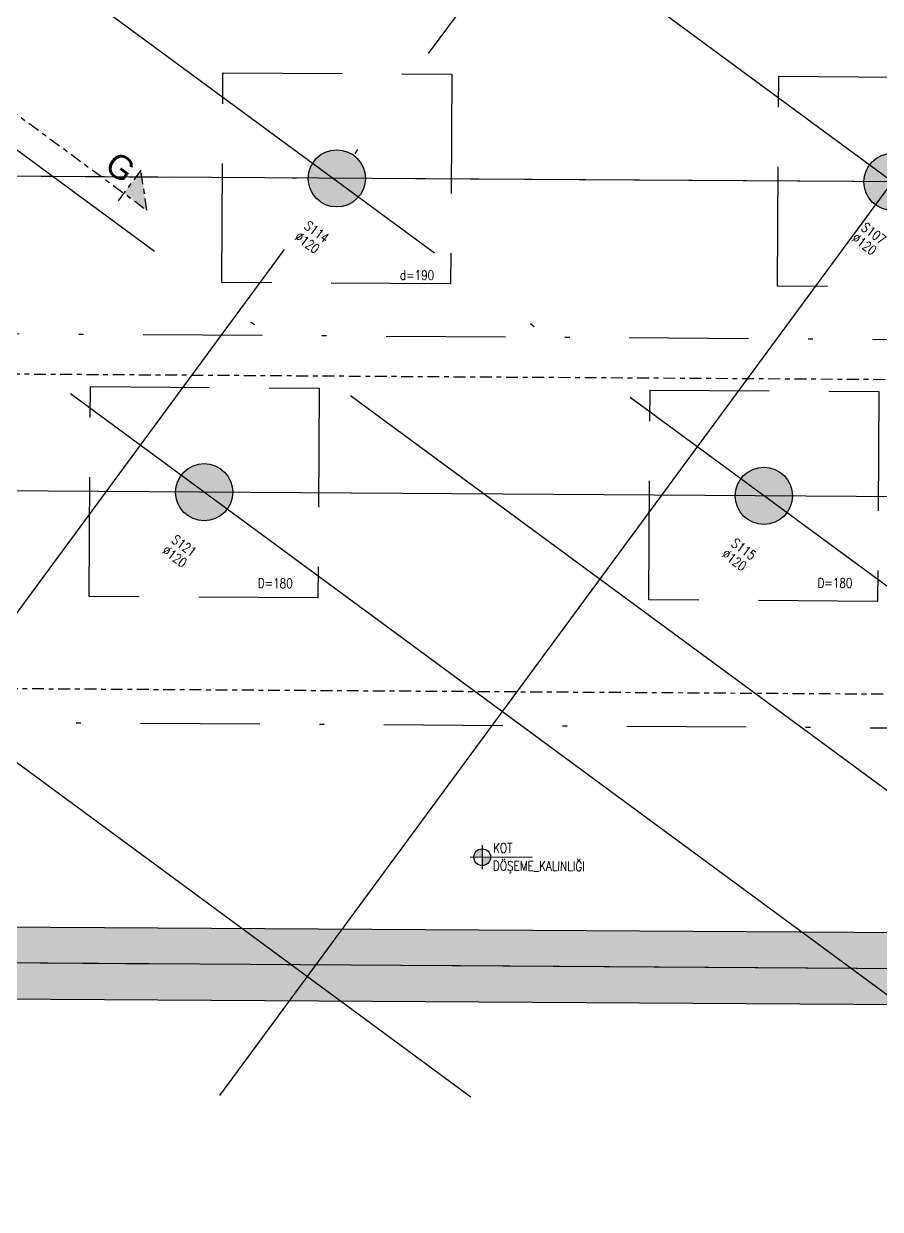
# Model space of a CAD drawing. Header units: millimetres. Extents: x 400392 to 401186, y 4543812 to 4544115.
# Drawn here: x 400745.24 to 400763.21, y 4544003.4 to 4544028.26 of the extents above; entities that cross this region are included whole.
import ezdxf

# ---------------------------------------------------------------- set-up
doc = ezdxf.new("R2010")
doc.units = ezdxf.units.MM
for name, pattern in [('AKS', [3, 2.5, -0.25, 0, -0.25]), ('CENTER', [2, 1.25, -0.25, 0.25, -0.25]), ('DASHDOT2', [0.5, 0.25, -0.125, 0, -0.125]), ('HIDDEN', [0.375, 0.25, -0.125])]:
    doc.linetypes.add(name, pattern=pattern)
for name, color, linetype in [('aks prota', 2, 'AKS'), ('kesit tarama prota', 252, 'Continuous'), ('kolon prota', 1, 'Continuous'), ('kolon tarama prota', 252, 'Continuous'), ('lkolon prota', 4, 'Continuous'), ('perde prota', 1, 'Continuous'), ('PRT-AL-TUNEL_EKSENI', 14, 'DASHDOT2'), ('skesit prota', 7, 'Continuous'), ('st-s_level (kot)', 6, 'Continuous'), ('st-s_levelmark (kot işareti)', 4, 'Continuous'), ('temel prota', 6, 'Continuous'), ('tkesit prota', 7, 'Continuous'), ('tkolon prota', 6, 'Continuous')]:
    doc.layers.add(name, color=color, linetype=linetype)
doc.styles.add('Arial', font='Arial.ttf')
doc.styles.add('OLCU', font='romanstw.shx')
doc.styles.add('tkolon', font='romanstw.shx')

msp = doc.modelspace()

# ---------------------------------------------------------------- hatches: boundary and pattern name
at = {"layer": 'kesit tarama prota'}
h = msp.add_hatch(color=256, dxfattribs=at)
h.dxf.hatch_style = 1
h.paths.add_polyline_path([(400747.69975, 4544025.19169), (400747.82718, 4544024.35278), (400747.34401, 4544024.70852)])
at = {"layer": 'kolon tarama prota'}
h = msp.add_hatch(color=256, dxfattribs=at)
h.dxf.hatch_style = 1
edge = h.paths.add_edge_path()
edge.add_arc((400751.80872, 4544025.01982), 0.6, 359.637118, 719.637118)
h = msp.add_hatch(color=256, dxfattribs=at)
h.dxf.hatch_style = 1
edge = h.paths.add_edge_path()
edge.add_arc((400763.46461, 4544024.946), 0.6, 359.637118, 719.637118)
h = msp.add_hatch(color=256, dxfattribs=at)
h.dxf.hatch_style = 1
edge = h.paths.add_edge_path()
edge.add_arc((400749.02746, 4544018.4373), 0.6, 359.637118, 719.637118)
h = msp.add_hatch(color=256, dxfattribs=at)
h.dxf.hatch_style = 1
edge = h.paths.add_edge_path()
edge.add_arc((400760.7662, 4544018.36295), 0.6, 359.637118, 719.637118)
h = msp.add_hatch(color=256, dxfattribs=at)
h.dxf.hatch_style = 1
h.paths.add_polyline_path([(400779.82827, 4544009.09204), (400731.11046, 4544009.4006), (400729.75018, 4544009.40921), (400731.80435, 4544007.89617), (400733.16549, 4544007.88755), (400778.81879, 4544007.5984), (400778.81689, 4544007.29841), (400779.81687, 4544007.29208)])
at = {"layer": 'st-s_levelmark (kot işareti)'}
h = msp.add_hatch(color=256, dxfattribs=at)
h.paths.add_polyline_path([(400754.86086, 4544010.95723, 0.41421356), (400754.68476, 4544010.78334), (400754.85976, 4544010.78223)])
h.paths.add_polyline_path([(400755.03475, 4544010.78112), (400754.85976, 4544010.78223), (400754.85865, 4544010.60724, 0.41421356)])

# ---------------------------------------------------------------- linework, layer by layer
at = {"layer": 'aks prota', "ltscale": 10}
for p, q in [((400789.83571, 4544005.52859), (400707.03314, 4544066.49315)), ((400789.83571, 4544005.52859), (400707.03314, 4544066.49315)), ((400789.83571, 4544005.52859), (400707.03314, 4544066.49315)), ((400778.09697, 4544005.60293), (400702.94215, 4544060.93673)), ((400778.09697, 4544005.60293), (400702.94215, 4544060.93673)), ((400772.22759, 4544005.64011), (400700.89665, 4544058.15852)), ((400772.22759, 4544005.64011), (400700.89665, 4544058.15852)), ((400772.22759, 4544005.64011), (400700.89665, 4544058.15852)), ((400766.35822, 4544005.67728), (400698.85116, 4544055.38031)), ((400766.35822, 4544005.67728), (400698.85116, 4544055.38031)), ((400754.61948, 4544005.75163), (400694.76017, 4544049.82389)), ((400754.61948, 4544005.75163), (400694.76017, 4544049.82389)), ((400754.61948, 4544005.75163), (400694.76017, 4544049.82389)), ((400735.88957, 4544003.3983), (400763.57787, 4544041.00478)), ((400735.88957, 4544003.3983), (400763.57787, 4544041.00478)), ((400735.88957, 4544003.3983), (400763.57787, 4544041.00478)), ((400749.35702, 4544005.78496), (400771.17165, 4544035.41376)), ((400749.35702, 4544005.78496), (400771.17165, 4544035.41376)), ((400749.35702, 4544005.78496), (400771.17165, 4544035.41376)), ((400826.98405, 4544024.54369), (400661.06815, 4544025.59453)), ((400826.98405, 4544024.54369), (400661.06815, 4544025.59453)), ((400808.56238, 4544024.66037), (400685.15217, 4544025.44199)), ((400826.94224, 4544017.94382), (400661.02635, 4544018.99466)), ((400826.94224, 4544017.94382), (400661.02635, 4544018.99466)), ((400826.87954, 4544008.04402), (400660.96365, 4544009.09486)), ((400826.87954, 4544008.04402), (400660.96365, 4544009.09486)), ((400808.45787, 4544008.1607), (400685.04767, 4544008.94232))]:
    msp.add_line(p, q, dxfattribs=at)
at = {"layer": 'kolon prota', "color": 1}
for centre in [(400751.80872, 4544025.01982), (400763.46461, 4544024.946), (400749.02746, 4544018.4373), (400760.7662, 4544018.36295)]:
    msp.add_circle(centre, 0.6, dxfattribs=at)
at = {"layer": 'perde prota'}
for p, q in [((400779.82827, 4544009.09204), (400731.11046, 4544009.4006)), ((400733.16549, 4544007.88755), (400778.81879, 4544007.5984))]:
    msp.add_line(p, q, dxfattribs=at)
at = {"layer": 'PRT-AL-TUNEL_EKSENI', "ltscale": 10}
for p, q in [((400661.04725, 4544022.2946), (400826.96314, 4544021.24376)), ((400660.99564, 4544014.14476), (400826.91153, 4544013.09392))]:
    msp.add_line(p, q, dxfattribs=at)
at = {"layer": 'skesit prota', "linetype": 'CENTER', "ltscale": 0.2}
for p, q in [((400699.73078, 4544059.76443), (400747.82718, 4544024.35278)), ((400699.73078, 4544059.76443), (400747.82718, 4544024.35278)), ((400747.69975, 4544025.19169), (400747.16614, 4544024.46694)), ((400747.82718, 4544024.35278), (400747.69975, 4544025.19169)), ((400656.36139, 4544021.48111), (400823.13878, 4544020.42481)), ((400722.31828, 4544014.4657), (400801.28213, 4544013.96558))]:
    msp.add_line(p, q, dxfattribs=at)
at = {"layer": 'st-s_levelmark (kot işareti)'}
for p, q in [((400754.86134, 4544011.03223), (400754.85817, 4544010.53224)), ((400755.90973, 4544010.77558), (400754.60976, 4544010.78381))]:
    msp.add_line(p, q, dxfattribs=at)
msp.add_circle((400754.85976, 4544010.78223), 0.175, dxfattribs=at)
at = {"layer": 'temel prota', "linetype": 'HIDDEN', "ltscale": 10}
for p, q in [((400749.39483, 4544022.83506), (400749.4227, 4544027.23498)), ((400749.4227, 4544027.23498), (400754.2226, 4544027.20457)), ((400754.2226, 4544027.20457), (400754.19474, 4544022.80466)), ((400761.05072, 4544022.76124), (400761.07859, 4544027.16115)), ((400761.07859, 4544027.16115), (400765.87849, 4544027.13075)), ((400754.19474, 4544022.80466), (400749.39483, 4544022.83506)), ((400765.85062, 4544022.73084), (400761.05072, 4544022.76124)), ((400746.61357, 4544016.25255), (400746.64144, 4544020.65246)), ((400746.64144, 4544020.65246), (400751.44134, 4544020.62206)), ((400751.44134, 4544020.62206), (400751.41348, 4544016.22215)), ((400758.35232, 4544016.1782), (400758.38018, 4544020.57811)), ((400758.38018, 4544020.57811), (400763.18009, 4544020.54771)), ((400763.18009, 4544020.54771), (400763.15222, 4544016.1478)), ((400751.41348, 4544016.22215), (400746.61357, 4544016.25255)), ((400763.15222, 4544016.1478), (400758.35232, 4544016.1782))]:
    msp.add_line(p, q, dxfattribs=at)

# ---------------------------------------------------------------- texts
at = {"layer": 'lkolon prota', "style": 'tkolon', "width": 0.8}
for p in [(400750.91086, 4544023.75508), (400762.59482, 4544023.72107), (400748.12946, 4544017.17237), (400759.8682, 4544017.09802)]:
    msp.add_text('%%C120', height=0.2, rotation=323.637118, dxfattribs=at).set_placement(p)
at = {"layer": 'st-s_level (kot)', "color": 6, "style": 'OLCU', "width": 0.8}
for tag, p, rotation in [('d=190', (400753.13211, 4544022.89416), 359.637118), ('D=180', (400750.1516, 4544016.43084), 359.637118), ('D=180', (400761.89087, 4544016.43855), 359.637118), ('KOT', (400755.08707, 4544010.87859), 359.637117), ('DÖŞEME_KALINLIĞI', (400755.0847, 4544010.5045), 359.637117)]:
    msp.add_attdef(tag, p, '', height=0.2, rotation=rotation, dxfattribs=at)
at = {"layer": 'tkesit prota', "style": 'Arial'}
msp.add_text('G', height=0.5, rotation=323.637118, dxfattribs=at).set_placement((400746.90798, 4544025.21583))
at = {"layer": 'tkolon prota', "style": 'tkolon', "width": 0.8}
for s, p in [('S114', (400751.10774, 4544023.98268)), ('S107', (400762.79169, 4544023.94867)), ('S121', (400748.32633, 4544017.39996)), ('S115', (400760.06508, 4544017.32562))]:
    msp.add_text(s, height=0.2, rotation=323.637118, dxfattribs=at).set_placement(p)

doc.saveas('drawing.dxf')
